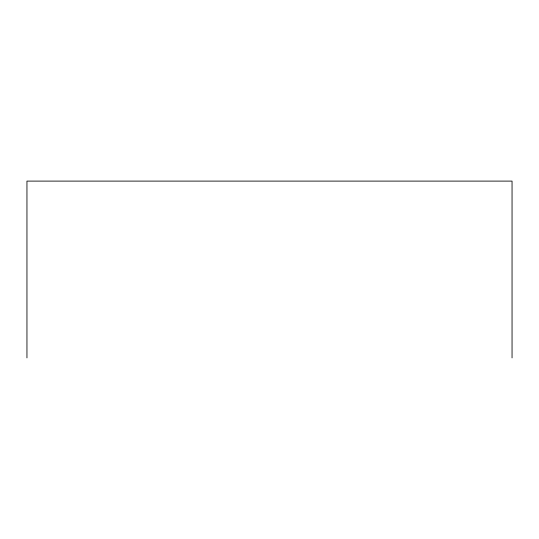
<?xml version="1.0" encoding="UTF-8"?>
<svg xmlns="http://www.w3.org/2000/svg" width="539" height="539" viewBox="0 0 539 539"><rect width="100%" height="100%" fill="white"/><g stroke="black" fill="none" stroke-linecap="round" stroke-linejoin="round"><path stroke-width="0.81" d="M512.05 357.896L512.05 181.104L26.95 181.104L26.95 357.896"/></g></svg>
